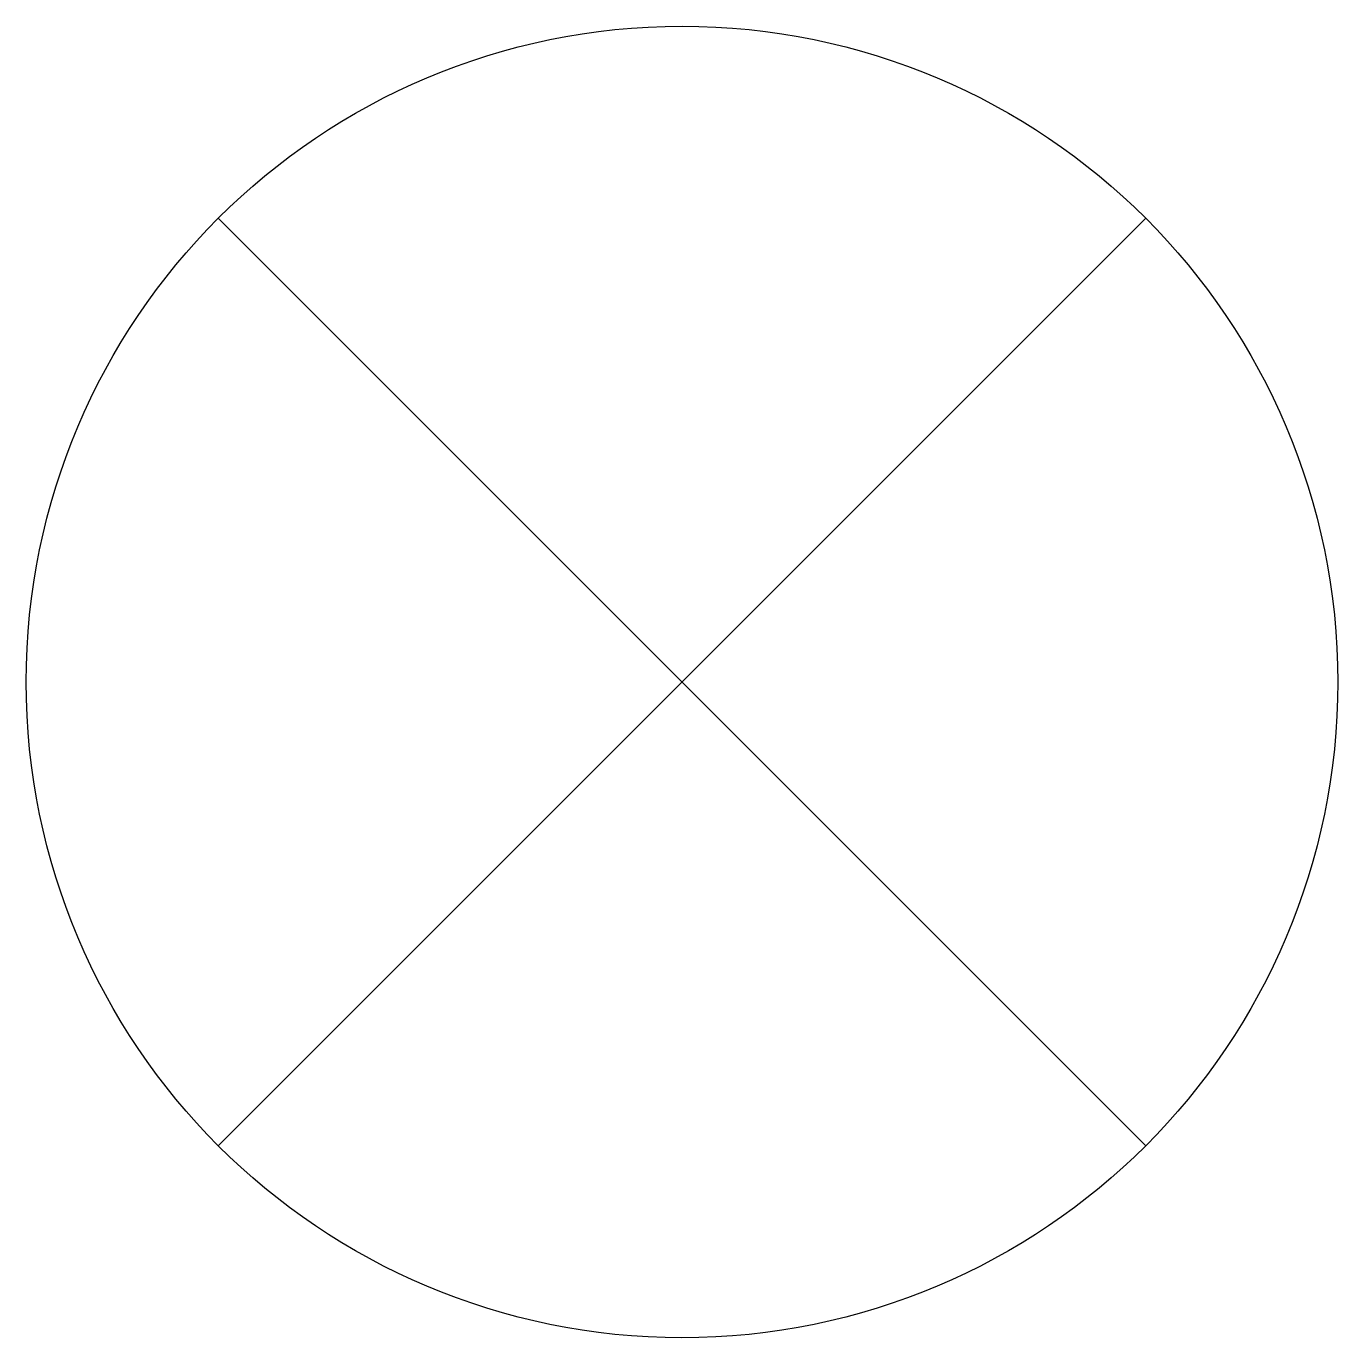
# Model space of a CAD drawing. Extents: x -1 to 1, y -1 to 1.
import ezdxf

# ---------------------------------------------------------------- set-up
doc = ezdxf.new("R2010")
doc.units = 0
doc.header["$LTSCALE"] = 0.2

msp = doc.modelspace()

# ---------------------------------------------------------------- linework, layer by layer
for p, q in [((-0.7071, 0.7071), (0.7071, -0.7071)), ((-0.7071, -0.7071), (0.7071, 0.7071))]:
    msp.add_line(p, q)
msp.add_circle((0, 0), 1)

doc.saveas('drawing.dxf')
